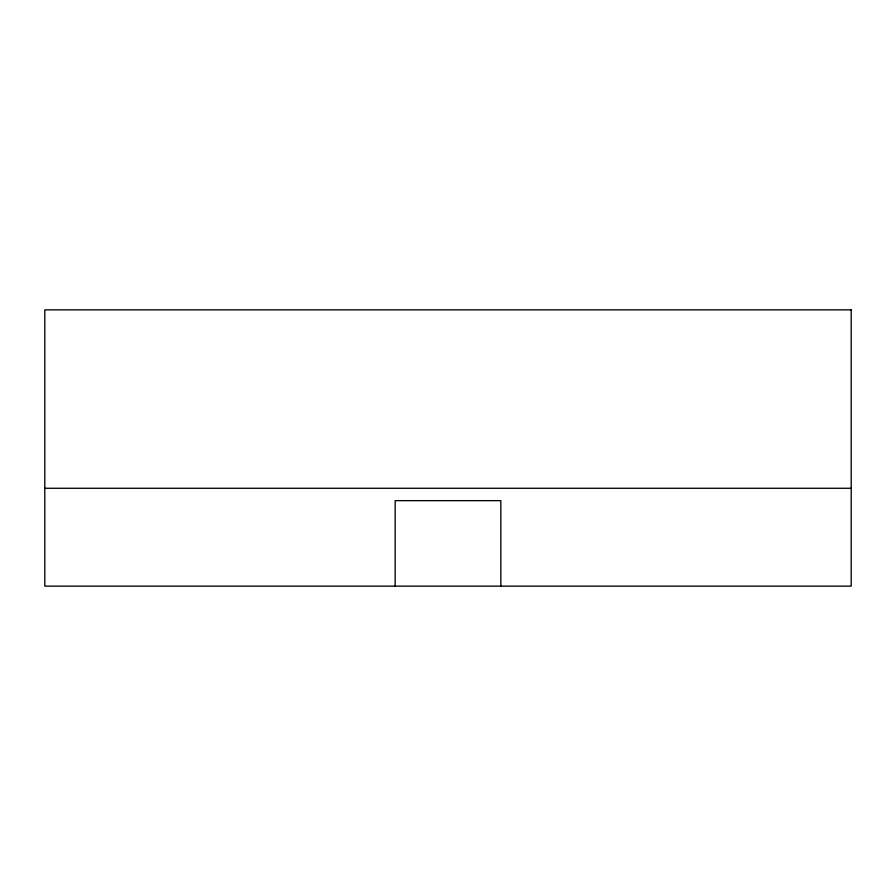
<?xml version="1.0" encoding="UTF-8"?>
<svg xmlns="http://www.w3.org/2000/svg" width="896" height="896" viewBox="0 0 896 896"><rect width="100%" height="100%" fill="white"/><g stroke="black" fill="none" stroke-linecap="round" stroke-linejoin="round"><path stroke-width="1.34" d="M44.8 488.275L851.2 488.275M500.83 586.141L500.83 500.651L395.17 500.651L395.17 586.141M851.2 309.859L44.8 309.859L44.8 586.141L851.2 586.141L851.2 309.859"/></g></svg>
